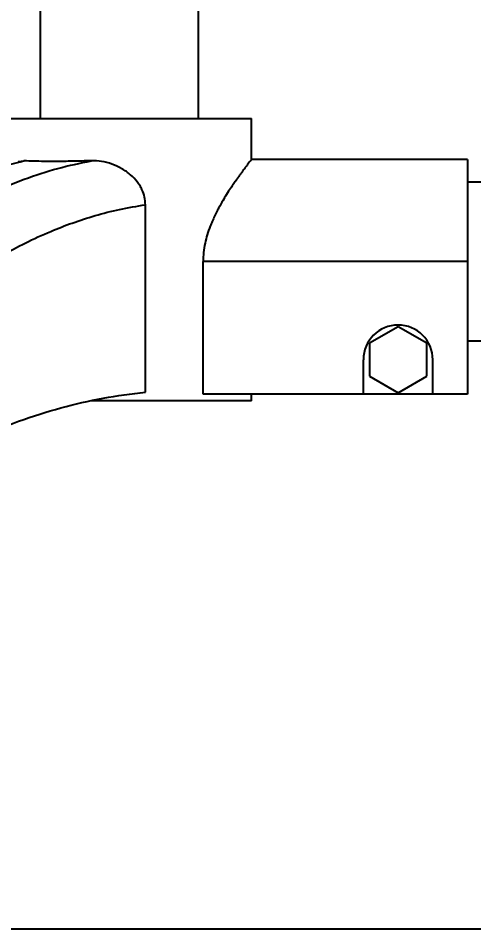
# Model space of a CAD drawing. Header units: millimetres. Extents: x 10 to 584, y 10 to 410.
# Drawn here: x 303.76 to 312.95, y 225.78 to 244.18 of the extents above; entities that cross this region are included whole.
import ezdxf

# ---------------------------------------------------------------- set-up
doc = ezdxf.new("R2010")
doc.units = ezdxf.units.MM
doc.layers.add('2', color=1, linetype='Continuous')
doc.styles.add('SLDTEXTSTYLE0', font='TXT', dxfattribs={"width": 0.7})
doc.dimstyles.new('SLDDIMSTYLE0', dxfattribs={"dimtxt": 3.5, "dimasz": 3.5, "dimexe": 0, "dimexo": 0.0625, "dimgap": 0.875, "dimtad": 1, "dimlfac": 15, "dimrnd": 1e-09, "dimzin": 12, "dimdsep": 46, "dimtxsty": 'SLDTEXTSTYLE0', "dimsah": 1, "dimcen": 0.09, "dimadec": 0, "dimazin": 3, "dimtfac": 1, "dimtofl": 0, "dimtmove": 0, "dimatfit": 3, "dimfxl": 0, "dimfrac": 2, "dimtolj": 1, "dimtzin": 12, "dimarcsym": 0})

# ---------------------------------------------------------------- blocks, each defined once
blk = doc.blocks.new('_D_1')
at = {"layer": '2', "color": 1}
for p, q in [((300.702, 291.645), (391.245, 291.645)), ((390.245, 225.778), (390.245, 291.645)), ((264.818, 225.778), (391.245, 225.778))]:
    blk.add_line(p, q, dxfattribs=at)
for points in [[(390.245, 291.645), (389.706, 288.145), (390.783, 288.145)], [(390.245, 225.778), (390.783, 229.278), (389.706, 229.278)]]:
    blk.add_solid(points, dxfattribs=at)
at = {"layer": '2', "color": 1, "char_height": 3.5, "attachment_point": 1, "rotation": 90, "style": 'SLDTEXTSTYLE0'}
for s, insert in [('50', (385.718, 263.293)), ('%%p', (385.733, 259.954)), ('1000', (385.718, 248.306))]:
    blk.add_mtext(s, dxfattribs=dict(at, insert=insert))

msp = doc.modelspace()

# ---------------------------------------------------------------- linework, layer by layer
at = {"color": 7, "linetype": 'Continuous', "lineweight": 25}
for p, q in [((304.1975, 268.44498), (304.1975, 242.15165)), ((307.3975, 242.15165), (307.3975, 268.44498)), ((303.13083, 242.15165), (308.46417, 242.15165)), ((308.46417, 241.32536), (308.46417, 242.15165)), ((303.75665, 241.28366), (303.87218, 241.2951)), ((312.82417, 241.32565), (308.46398, 241.32565)), ((312.82417, 241.32565), (312.82417, 239.26232)), ((340.58783, 240.86232), (312.82417, 240.86232)), ((306.32463, 236.62372), (306.32463, 240.40953)), ((307.48681, 236.57832), (307.48681, 239.26232)), ((312.82417, 239.26232), (307.48681, 239.26232)), ((312.82417, 239.26232), (312.82417, 236.57832)), ((311.42417, 237.94498), (310.84682, 237.61165)), ((312.00152, 237.61165), (311.42417, 237.94498)), ((310.84682, 237.61165), (310.84682, 236.94498)), ((312.00152, 236.94498), (312.00152, 237.61165)), ((312.82417, 237.66232), (340.58783, 237.66232)), ((310.72417, 236.57832), (310.72417, 237.27832)), ((312.12417, 236.57832), (312.12417, 237.27832)), ((310.84682, 236.94498), (311.42417, 236.61165)), ((311.42417, 236.61165), (312.00152, 236.94498)), ((308.46417, 236.44498), (305.23178, 236.44498)), ((310.72417, 236.57832), (307.48681, 236.57832)), ((308.46417, 236.44498), (308.46417, 236.57832)), ((312.12417, 236.57832), (310.72417, 236.57832)), ((312.82417, 236.57832), (312.12417, 236.57832))]:
    msp.add_line(p, q, dxfattribs=at)
msp.add_arc((311.42417, 237.27832), 0.7, 0, 180, dxfattribs=at)
for points, knots in [([(298.00145, 236.80292), (298.142, 237.00032), (298.43081, 237.40595), (298.89047, 237.98096), (299.38512, 238.54377), (299.91667, 239.08271), (300.45173, 239.56022), (300.98568, 239.97686), (301.51398, 240.33487), (302.06794, 240.65338), (302.64715, 240.9249), (303.25067, 241.14889), (303.66288, 241.24586), (303.87218, 241.2951)], [0, 0, 0, 0, 0.080195219, 0.164789804, 0.253784804, 0.347179281, 0.444974171, 0.529834728, 0.617752512, 0.708727606, 0.802760538, 0.899851073, 1, 1, 1, 1]), ([(298.65952, 236.80444), (298.81915, 237.00487), (299.13471, 237.40108), (299.61778, 237.9423), (300.14806, 238.4879), (300.54298, 238.85148), (300.79695, 239.06938), (300.85843, 239.12146), (300.91983, 239.17281), (300.98113, 239.22341), (301.04235, 239.27329), (301.10346, 239.32244), (301.16448, 239.37087), (301.4196, 239.5707), (301.87322, 239.89912), (302.53329, 240.30735), (303.20109, 240.65283), (303.87479, 240.9336), (304.55218, 241.1554), (305.00666, 241.24996), (305.23344, 241.29715)], [0, 0, 0, 0, 0.081340036, 0.160788241, 0.238311764, 0.337639826, 0.347210045, 0.356746732, 0.366249836, 0.375719304, 0.385155082, 0.394557113, 0.403925346, 0.413259725, 0.511830969, 0.610132408, 0.708131482, 0.805796361, 0.903095956, 1, 1, 1, 1]), ([(305.23344, 241.29715), (305.10597, 241.29378), (304.85538, 241.28715), (304.54012, 241.28415), (304.28087, 241.28512), (304.06614, 241.28848), (303.93722, 241.29288), (303.87218, 241.2951)], [0, 0, 0, 0, 0.249497413, 0.49049806, 0.657288138, 0.827116929, 1, 1, 1, 1]), ([(306.32463, 240.40953), (306.32125, 240.46181), (306.31439, 240.56761), (306.26667, 240.69651), (306.2122, 240.79697), (306.14046, 240.90008), (306.02321, 241.0213), (305.85045, 241.14447), (305.65095, 241.23476), (305.44192, 241.29166), (305.30243, 241.29534), (305.23344, 241.29715)], [0, 0, 0, 0, 0.10043826, 0.20326785, 0.26169337, 0.32112363, 0.44546646, 0.5854071, 0.72734102, 0.8651576, 1, 1, 1, 1]), ([(308.46398, 241.32536), (308.46406, 241.32546), (308.46629, 241.3283), (308.45896, 241.31893), (308.4432, 241.29884), (308.41926, 241.26761), (308.38727, 241.22541), (308.35311, 241.17996), (308.3204, 241.13624), (308.29171, 241.09757), (308.25998, 241.05428), (308.22521, 241.00617), (308.18739, 240.95305), (308.1432, 240.88991), (308.08855, 240.81077), (308.02006, 240.70782), (307.94456, 240.58879), (307.87311, 240.4691), (307.81644, 240.36827), (307.76614, 240.27435), (307.71932, 240.18006), (307.67252, 240.07745), (307.62129, 239.95354), (307.56997, 239.80711), (307.52347, 239.62899), (307.49285, 239.44822), (307.4888, 239.32354), (307.48681, 239.26232)], [0, 0, 0, 0, 0.00193416, 0.0568139, 0.1011675, 0.14625035, 0.19218422, 0.23908424, 0.26527916, 0.29244749, 0.32060333, 0.34975933, 0.37992689, 0.4111163, 0.45104681, 0.49934938, 0.5560304, 0.6068846, 0.64606471, 0.67356946, 0.71266953, 0.74845523, 0.78094651, 0.83815885, 0.89054156, 0.94625217, 1, 1, 1, 1]), ([(299.71418, 236.03259), (299.84408, 236.19601), (300.09974, 236.51767), (300.49302, 236.96775), (300.88883, 237.38924), (301.26016, 237.75398), (301.60329, 238.06734), (301.92236, 238.33998), (302.25711, 238.60651), (302.61739, 238.8717), (303.01029, 239.13607), (303.44033, 239.39652), (303.91098, 239.64817), (304.38375, 239.86503), (304.85349, 240.04773), (305.31611, 240.19649), (305.80922, 240.32375), (306.14951, 240.38038), (306.32463, 240.40953)], [0, 0, 0, 0, 0.06606509, 0.13003316, 0.19463052, 0.25841867, 0.30721045, 0.3559946, 0.40668994, 0.46102552, 0.51971421, 0.58328666, 0.65224297, 0.72682505, 0.78927956, 0.85532998, 0.92554752, 1, 1, 1, 1]), ([(299.60799, 233.60307), (299.8786, 233.819), (300.41828, 234.24963), (301.24416, 234.80531), (302.07713, 235.29265), (302.91737, 235.70563), (303.76326, 236.04672), (304.61379, 236.31401), (305.46762, 236.51442), (306.03912, 236.58731), (306.32463, 236.62372)], [0, 0, 0, 0, 0.12693267, 0.25314119, 0.37870995, 0.50372491, 0.62827308, 0.75244238, 0.87632155, 1, 1, 1, 1])]:
    msp.add_open_spline(points, degree=3, knots=knots, dxfattribs=at)

# ---------------------------------------------------------------- dimensions: what is measured, and where the dimension line sits
at = {"layer": '2', "color": 1}
dim = msp.add_linear_dim(base=(390.24471, 291.64498), p1=(263.81849, 225.77832), p2=(299.70183, 291.64498), angle=90, text='1000%%p50', dimstyle='SLDDIMSTYLE0', dxfattribs=at)
dim.commit()
dim.dimension.update_dxf_attribs({"geometry": '_D_1', "text_midpoint": (390.24471, 258.71165), "dimtype": 160})

doc.saveas('drawing.dxf')
